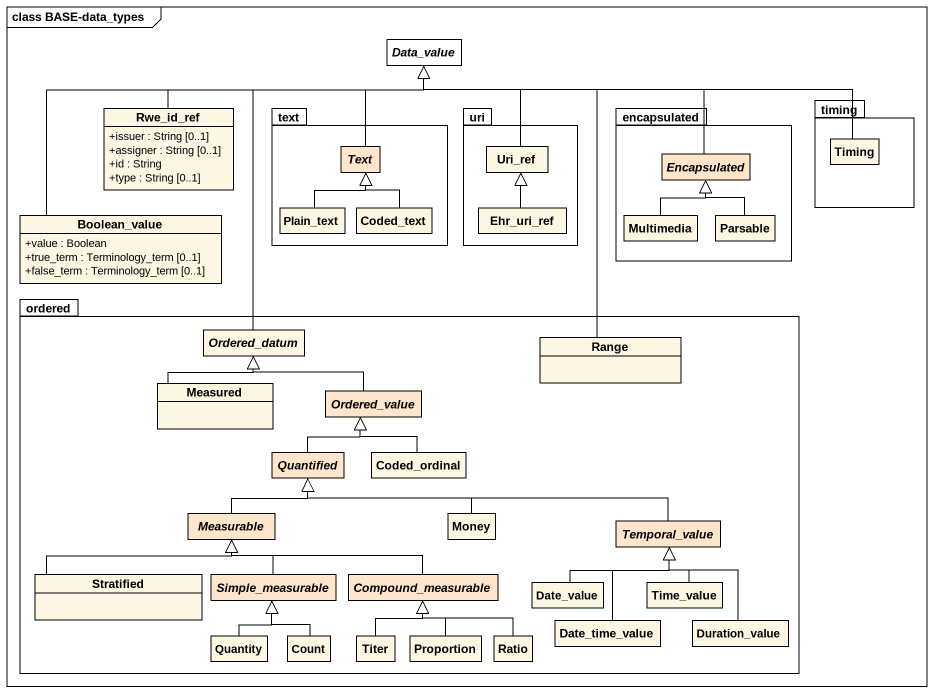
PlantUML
@startuml
mainframe class BASE-data_types
hide circle
hide empty members
skinparam classAttributeIconSize 0
abstract class Data_value #FFFFFF
class Rwe_id_ref {
  +issuer : String [0..1]
  +assigner : String [0..1]
  +id : String
  +type : String [0..1]
}
package text {
  abstract class Text #FFE5CB
  class Plain_text
  class Coded_text
}
package uri {
  class Uri_ref
  class Ehr_uri_ref
}
package encapsulated {
  abstract class Encapsulated #FFE5CB
  class Multimedia
  class Parsable
}
package timing {
  class Timing
}
class Boolean_value {
  +value : Boolean
  +true_term : Terminology_term [0..1]
  +false_term : Terminology_term [0..1]
}
package ordered {
  abstract class Ordered_datum
  class Measured
  class Range
  abstract class Ordered_value #FFE5CB
  abstract class Quantified #FFE5CB
  class Coded_ordinal
  abstract class Measurable #FFE5CB
  class Money
  abstract class Temporal_value #FFE5CB
  class Stratified
  abstract class Simple_measurable #FFE5CB
  abstract class Compound_measurable #FFE5CB
  class Date_value
  class Date_time_value
  class Time_value
  class Duration_value
  class Quantity
  class Count
  class Titer
  class Proportion
  class Ratio
}
Rwe_id_ref -right-|> Data_value
Timing -left-|> Data_value
Text -up-|> Data_value
Uri_ref -up-|> Data_value
Encapsulated -left-|> Data_value
Boolean_value -up-|> Data_value
Plain_text -up-|> Text
Coded_text -up-|> Text
Ehr_uri_ref -up-|> Uri_ref
Multimedia -up-|> Encapsulated
Parsable -up-|> Encapsulated
Ordered_datum -up-|> Data_value
Measured -up-|> Ordered_datum
Range -up-|> Data_value
Ordered_value -left-|> Ordered_datum
Quantified -up-|> Ordered_value
Coded_ordinal -up-|> Ordered_value
Measurable -up-|> Quantified
Money -left-|> Quantified
Temporal_value -left-|> Quantified
Stratified -up-|> Measurable
Simple_measurable -up-|> Measurable
Compound_measurable -left-|> Measurable
Date_value -up-|> Temporal_value
Date_time_value -up-|> Temporal_value
Time_value -up-|> Temporal_value
Duration_value -up-|> Temporal_value
Quantity -up-|> Simple_measurable
Count -up-|> Simple_measurable
Titer -up-|> Compound_measurable
Proportion -up-|> Compound_measurable
Ratio -up-|> Compound_measurable
@enduml
